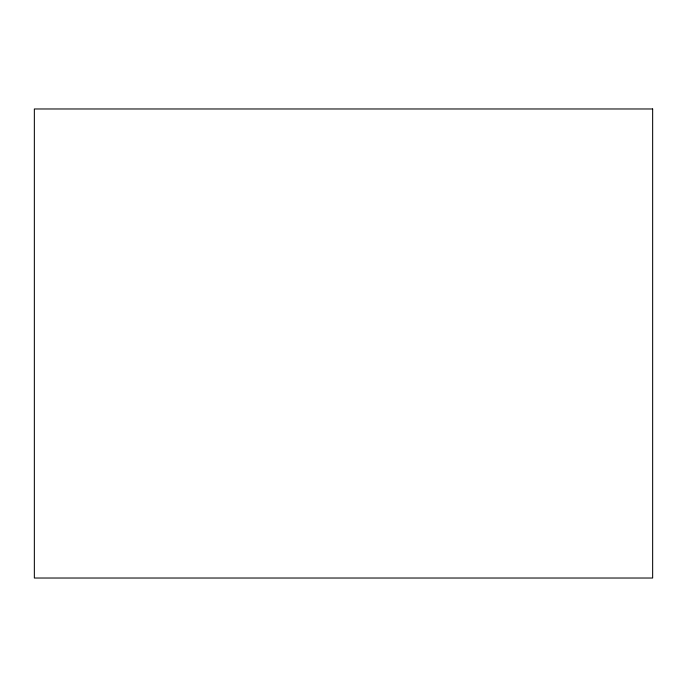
<?xml version="1.0" encoding="UTF-8"?>
<svg xmlns="http://www.w3.org/2000/svg" width="687" height="687" viewBox="0 0 687 687"><rect width="100%" height="100%" fill="white"/><g stroke="black" fill="none" stroke-linecap="round" stroke-linejoin="round"><path stroke-width="1.03" d="M652.65 108.975L34.35 108.975L34.35 578.025L652.65 578.025L652.65 108.975"/></g></svg>
